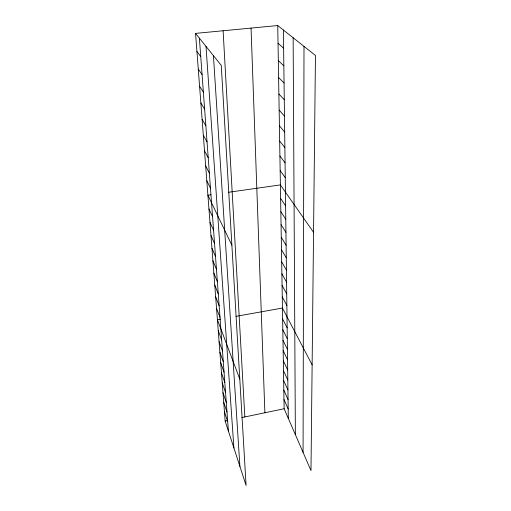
<?xml version="1.0" encoding="UTF-8"?>
<svg xmlns="http://www.w3.org/2000/svg" width="511" height="511" viewBox="0 0 511 511"><rect width="100%" height="100%" fill="white"/><g stroke="black" fill="none" stroke-linecap="round" stroke-linejoin="round"><path stroke-width="0.77" d="M303.068 452.363L304 46.38M277.741 25.55L284.129 408.749L310.988 470.605L315.453 55.463L277.741 25.55L195.547 33.387L221.257 65.389L246.085 485.45L225.153 421.051L227.427 420.579M241.818 417.576L284.129 408.749M220.522 319.126L217.411 319.682L239.8 379.117M236.05 316.347L282.449 308.05L312.125 364.841M210.947 194.787L207.9 195.221L231.885 245.223M228.391 192.302L280.398 184.899L313.556 232.326M278.041 43.32L283.624 48.155M278.329 60.643L283.848 65.804M278.61 77.538L284.065 83.006M278.885 94.005L284.276 99.773M279.153 110.082L284.48 116.118M279.415 125.763L284.684 132.068M279.67 141.074L284.882 147.622M279.919 156.027L285.074 162.811M196.927 51.483L200.746 56.625M280.162 170.629L285.259 177.636M198.274 69.106L202.075 74.587M280.622 198.434L285.617 205.844M199.584 86.282L203.365 92.082M280.846 211.675L285.783 219.264M281.063 224.636L285.949 232.396M200.861 103.024L204.624 109.124M281.274 237.315L286.115 245.242M281.478 249.726L286.275 257.806M202.107 119.35L205.85 125.732M281.682 261.881L286.428 270.108M281.88 273.781L286.582 282.142M203.327 135.268L207.044 141.924M282.072 285.438L286.728 293.934M204.509 150.802L208.213 157.714M282.264 296.859L286.875 305.482M205.671 165.966L209.35 173.114M282.634 319.024L287.156 327.87M282.813 329.774L287.297 338.729M206.802 180.766L210.462 188.144M282.992 340.32L287.431 349.371M283.164 350.661L287.559 359.808M283.33 360.804L287.693 370.041M208.948 208.929L212.57 216.709M283.496 370.756L287.814 380.075M283.662 380.523L287.942 389.919M209.976 222.33L213.572 230.301M283.822 390.104L288.063 399.576M283.975 399.513L288.185 409.049M210.973 235.437L214.556 243.581M211.956 248.257L215.514 256.567M212.915 260.802L216.453 269.271M213.847 273.085L217.367 281.695M214.767 285.1L218.267 293.851M215.668 296.872L219.142 305.75M216.549 308.395L220.005 317.401M218.254 330.745L221.672 339.981M219.078 341.584L222.477 350.923M219.89 352.207L223.269 361.647M220.688 362.618L224.048 372.155M221.467 372.832L224.808 382.452M222.234 382.848L225.555 392.55M222.981 392.672L226.284 402.451M223.716 402.31L226.999 412.16M224.444 411.77L227.708 421.69M195.547 33.387L225.153 421.051M199.386 38.172L228.398 431.035M206.016 46.424L233.897 447.962M213.432 55.648L239.902 466.434M223.109 30.762L244.839 416.944M251.048 28.099L264.89 412.76M283.394 30.034L288.3 418.349M293.135 37.763L295.364 434.625"/></g></svg>
